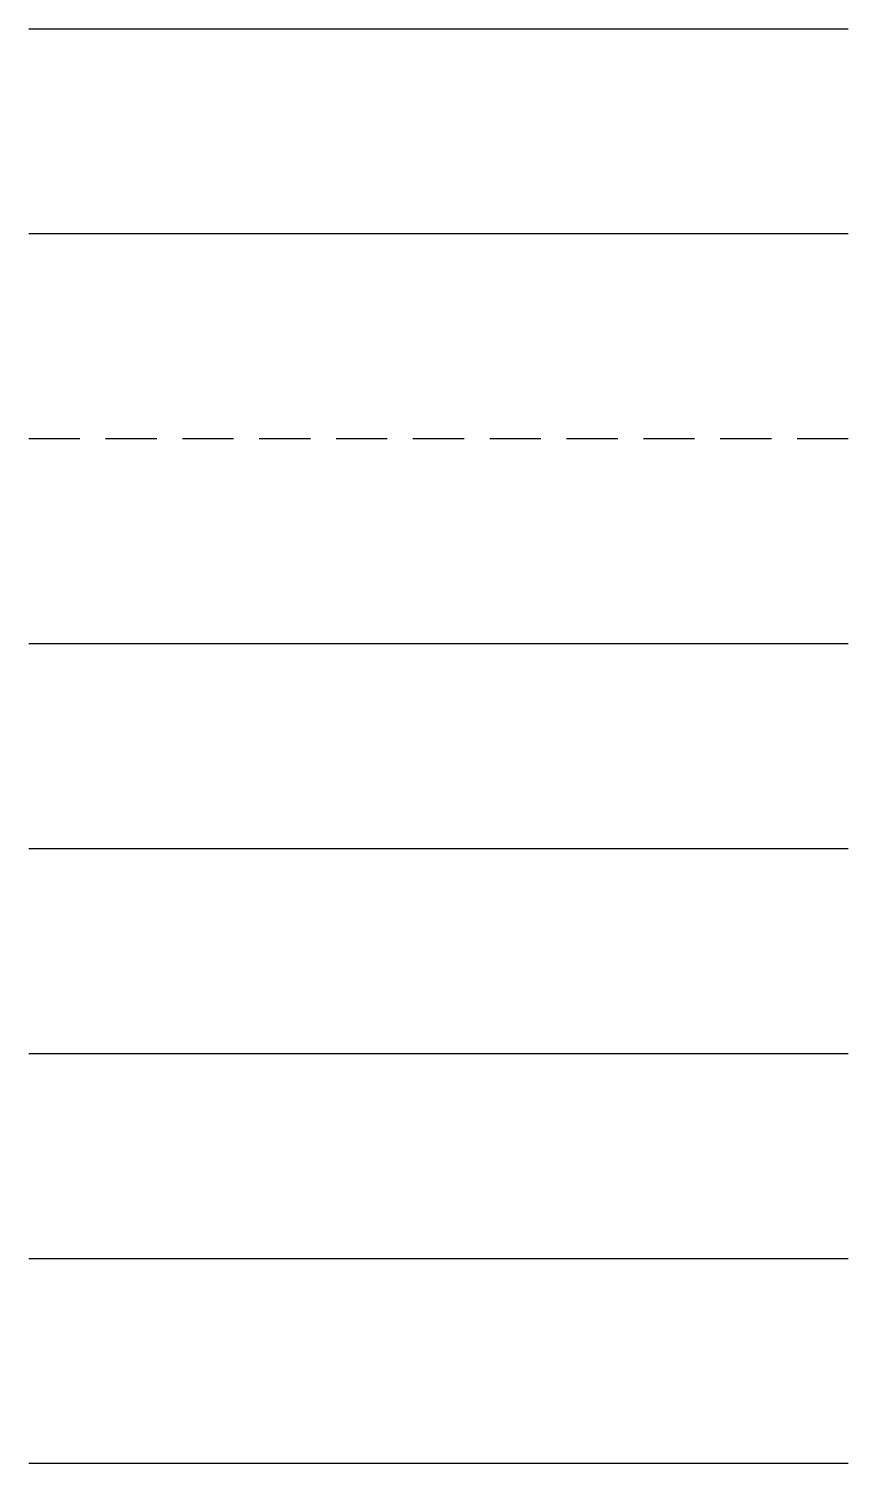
# Model space of a CAD drawing. Header units: inches. Extents: x 0 to 4, y 0 to 7.
import ezdxf

# ---------------------------------------------------------------- set-up
doc = ezdxf.new("R2010")
doc.units = ezdxf.units.IN
doc.header["$MEASUREMENT"] = 0
doc.linetypes.add('HIDDEN', pattern=[0.375, 0.25, -0.125])
doc.layers.add('OBJECT', color=7, linetype='Continuous')
doc.layers.add('RED', color=1, linetype='Continuous')
doc.layers.add('TC', color=7, linetype='Continuous', true_color=0xc80a0a)

# ---------------------------------------------------------------- blocks, each defined once
blk = doc.blocks.new('CB')
at = {"color": 0}
blk.add_line((0, 0), (4, 0), dxfattribs=at)

msp = doc.modelspace()

# ---------------------------------------------------------------- linework, layer by layer
at = {"layer": 'OBJECT', "linetype": 'HIDDEN'}
msp.add_line((0, 5), (4, 5), dxfattribs=at)
at = {"layer": 'OBJECT', "color": 1, "true_color": 0xfa0505}
msp.add_line((0, 2), (4, 2), dxfattribs=at)
at = {"layer": 'OBJECT', "color": 1}
msp.add_line((0, 1), (4, 1), dxfattribs=at)
at = {"layer": 'OBJECT'}
msp.add_line((0, 0), (4, 0), dxfattribs=at)
at = {"layer": 'RED'}
msp.add_line((0, 3), (4, 3), dxfattribs=at)
at = {"layer": 'TC'}
msp.add_line((0, 4), (4, 4), dxfattribs=at)

# ---------------------------------------------------------------- block references
at = {"layer": 'OBJECT'}
msp.add_blockref('CB', (0, 7), dxfattribs=at)
at = {"layer": 'OBJECT', "color": 3}
msp.add_blockref('CB', (0, 6), dxfattribs=at)

doc.saveas('drawing.dxf')
